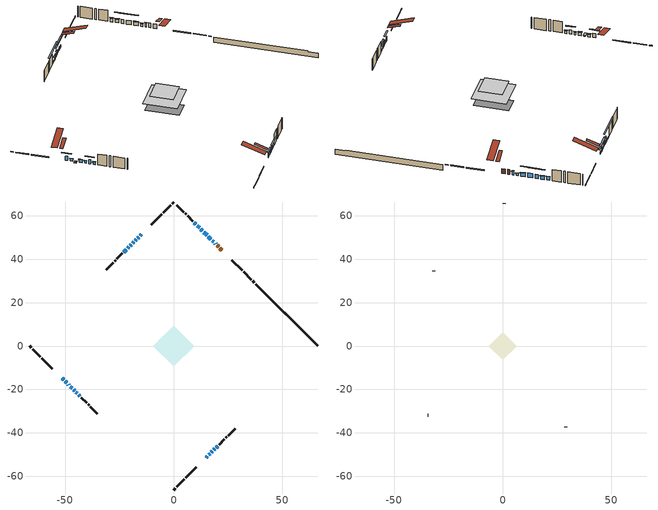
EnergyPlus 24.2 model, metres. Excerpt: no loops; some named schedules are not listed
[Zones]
conditioned space
 floor outside (Floor1 construction): -2.26,0 0,2.26 2.26,0 0,-2.26 z0.46
 floor outside (Floor2 construction): -0.75,0 0,0.75 0.75,0 0,-0.75 z0.46
 floor adiabatic (AdiabaticFloorConstruction): -9.33,0 0,9.33 9.33,0 0,-9.33 z2.9
 floor foundation (Slab1 construction): -7.13,2.3 -2.3,7.13 7.13,-2.3 2.3,-7.13 z-1.98
 wall outside (RimJoist1 construction): 0,-66.26 0.77,-65.49 / -66.26,0 -65.49,-0.77 / 0,66.26 -0.77,65.49 / 37.09,29.17 36.32,29.94 z0.46:0.76
 wall outside (RimJoist2 construction): 1.42,-64.83 4.94,-61.32 / -64.83,-1.42 -61.32,-4.94 / -1.42,64.83 -4.94,61.32 / 35.66,30.6 32.14,34.11 z0.46:0.76
 wall outside (RimJoist3 construction): 5.6,-60.66 10.39,-55.87 / -60.66,-5.6 -55.87,-10.39 / -5.6,60.66 -10.39,55.87 / 31.49,34.77 26.7,39.56 z0.46:0.76
 wall outside (AdiabaticWallConstruction 1): 22.19,44.07 21.25,45.01 / 20.59,45.66 20.01,46.25 z0.46:2.49
 wall outside (AdiabaticWallConstruction): 19.36,46.9 19.01,47.24 z0.46:2.06; -51.36,-14.9 -50.64,-15.62 / 14.9,-51.36 15.48,-50.78 / 17.37,-48.89 17.8,-48.46 / 15.32,50.94 13.88,52.38 / 13.23,53.03 12.51,53.75 / -44.98,-21.27 -44.41,-21.85 z0.46:2.27; -49.98,-16.27 -49.26,-16.99 / -14.9,51.36 -15.48,50.78 / -17.22,49.04 -17.72,48.53 / 16.13,-50.12 16.71,-49.55 / 18.36,47.9 17.78,48.48 / -46.07,-20.19 -45.64,-20.62 / -19.61,46.65 -20.05,46.21 / -20.7,45.56 -21.28,44.98 / -43.75,-22.51 -43.17,-23.08 z0.46:1.48; -16.13,50.12 -16.57,49.69 z0.46:1.99; -48.61,-17.65 -48.24,-18.01 z0.46:0.64; 17.13,49.13 15.97,50.28 / -18.38,47.88 -18.96,47.3 / 11.85,54.41 10.84,55.41 / 10.19,56.07 9.47,56.79 z0.46:1.96; -47.59,-18.67 -46.73,-19.53 / 18.45,-47.8 18.89,-47.37 z0.46:1.68; -21.93,44.33 -23.01,43.25 z0.46:0.94; 19.54,-46.72 20.23,-46.03 z0.46:0.82
 wall outside (Wall1 construction): 20.88,-45.38 23.33,-42.93 / -42.52,-23.74 -40.07,-26.18 / -23.67,42.59 -26.11,40.14 / 8.81,57.44 6.37,59.89 z0.46:5.34
 wall outside (Wall2 construction): 23.98,-42.27 24.41,-41.85 / -39.42,-26.84 -38.99,-27.27 / -26.77,39.49 -27.19,39.06 / 5.71,60.55 5.29,60.97 z0.46:5.34
 wall outside (Wall3 construction): 25.07,-41.19 28.27,-37.98 / -38.33,-27.92 -35.13,-31.13 / -27.85,38.41 -31.06,35.2 / 4.63,61.63 1.42,64.84 z0.46:5.34
 wall foundation (FoundationWall1 construction): 37.74,28.51,-1.98 37.74,28.51,0.46 63.41,2.85,0.46 63.41,2.85,0.19 66.26,0,0.19 66.26,0,-1.98
 window (WindowConstruction 22): 19.36,46.9 19.01,47.24 z0.46:2.06
 window (WindowConstruction 6): -51.36,-14.9 -50.64,-15.62 z0.46:2.26
 window (WindowConstruction 7): -49.98,-16.28 -49.26,-16.99 z0.46:1.47
 window (WindowConstruction 8): -14.9,51.36 -15.48,50.78 z0.46:1.47
 window (WindowConstruction 9): -16.13,50.12 -16.56,49.69 z0.46:1.98
 window (WindowConstruction 10): -17.22,49.04 -17.72,48.53 z0.46:1.47
 window (WindowConstruction 11): 14.9,-51.36 15.48,-50.78 z0.46:2.26
 window (WindowConstruction 12): 16.13,-50.12 16.71,-49.55 z0.46:1.47
 window (WindowConstruction 13): 17.37,-48.89 17.8,-48.46 z0.46:2.26
 window (WindowConstruction 14): 18.36,47.9 17.78,48.48 z0.46:1.47
 window (WindowConstruction 23): -48.61,-17.65 -48.25,-18.01 z0.46:0.64
 window (WindowConstruction 15): 17.13,49.13 15.97,50.28 z0.46:1.96
 window (WindowConstruction 16): -47.59,-18.67 -46.73,-19.53 z0.46:1.68
 window (WindowConstruction 17): -46.07,-20.19 -45.64,-20.62 z0.46:1.47
 window (WindowConstruction 18): -18.38,47.88 -18.96,47.3 z0.46:1.96
 window (WindowConstruction 19): -19.61,46.64 -20.04,46.21 z0.46:1.47
 window (WindowConstruction 20): -20.7,45.56 -21.28,44.98 z0.46:1.47
 window (WindowConstruction 21): 18.45,-47.8 18.88,-47.37 z0.46:1.68
 window (WindowConstruction 24): -21.93,44.32 -23.01,43.25 z0.46:0.94
 window (WindowConstruction): 15.32,50.94 13.88,52.38 z0.46:2.26
 window (WindowConstruction 25): 19.54,-46.72 20.23,-46.03 z0.46:0.82
 window (WindowConstruction 1): 13.23,53.03 12.51,53.75 z0.46:2.26
 window (WindowConstruction 2): 11.85,54.41 10.84,55.41 z0.46:1.96
 window (WindowConstruction 3): 10.19,56.07 9.47,56.79 z0.46:1.96
 window (WindowConstruction 4): -44.98,-21.27 -44.41,-21.85 z0.46:2.26
 window (WindowConstruction 5): -43.75,-22.51 -43.17,-23.08 z0.46:1.47
 door (Door): 22.18,44.07 21.25,45.01 z0.46:2.49
 door (Door 1): 20.59,45.66 20.01,46.25 z0.46:2.49
 ceiling adiabatic (AdiabaticFloorConstruction): 0,-9.33 9.33,0 0,9.33 -9.33,0 z2.9
 roof outside (Roof2 construction): 14.24,-52.01,5.34 10.87,-48.64,6.93 9.98,-49.53,6.93 13.35,-52.9,5.34; -52.01,-14.24,5.34 -48.64,-10.87,6.93 -49.53,-9.98,6.93 -52.9,-13.35,5.34; -14.24,52.01,5.34 -10.87,48.64,6.93 -9.98,49.53,6.93 -13.35,52.9,5.34; 22.84,43.42,5.34 19.47,40.04,6.93 20.36,39.15,6.93 23.73,42.53,5.34
attic - vented
 floor to conditioned space (Floor3 construction Reversed): -6.44,0 0,6.44 6.44,0 0,-6.44 z5.34
 wall outside (Wall4 construction): 28.93,-37.33 29.04,-37.22 / -34.47,-31.79 -34.36,-31.9 / -31.72,34.54 -31.82,34.43 / 0.76,65.49 0.66,65.6 z0.46:5.34
 roof outside (Roof1 construction): 12.7,-53.56,5.34 6.42,-47.29,8.29 4.77,-48.94,8.29 11.04,-55.21,5.34; -53.56,-12.7,5.34 -47.29,-6.42,8.29 -48.94,-4.77,8.29 -55.21,-11.04,5.34; -12.7,53.56,5.34 -6.42,47.29,8.29 -4.77,48.94,8.29 -11.04,55.21,5.34; 24.39,41.87,5.34 18.12,35.6,8.29 19.77,33.94,8.29 26.04,40.22,5.34
shading: 18.89,47.37 19.48,46.78 19.77,47.07 19.18,47.66 z2.24; -49.65,-16.61 -52.35,-13.91 -52.64,-14.2 -49.94,-16.9 z3.66; -49.14,-17.12 -50.11,-16.15 -50.4,-16.44 -49.43,-17.41 z1.65; -17.33,48.93 -13.05,53.21 -13.34,53.5 -17.62,49.22 z4.1; -18.42,47.84 -14.28,51.98 -14.57,52.27 -18.71,48.13 z4.61; -19.58,46.68 -15.37,50.89 -15.66,51.18 -19.87,46.97 z4.1; 16.47,-49.79 13.91,-52.35 14.2,-52.64 16.76,-50.08 z3.66; 16.84,-49.42 16.01,-50.25 16.3,-50.54 17.13,-49.71 z1.65; 17.92,-48.33 17.24,-49.02 17.53,-49.31 18.22,-48.62 z2.44; 17.66,48.6 18.48,47.77 18.78,48.06 17.95,48.89 z1.65; -48.12,-18.14 -48.73,-17.52 -49.81,-18.6 -49.2,-19.21 z0.82; 15.85,50.41 17.25,49 17.54,49.3 16.14,50.7 z2.14; -46.6,-19.66 -47.72,-18.54 -48.01,-18.83 -46.89,-19.95 z1.86; -45.51,-20.74 -46.2,-20.06 -46.49,-20.35 -45.8,-21.04 z1.65; -19.08,47.17 -18.25,48 -18.54,48.3 -19.37,47.47 z2.14; -20.17,46.09 -19.49,46.77 -19.78,47.06 -20.46,46.38 z1.65; -21.4,44.85 -20.57,45.68 -20.86,45.97 -21.69,45.14 z1.65; 19.01,-47.25 18.33,-47.93 18.62,-48.22 19.3,-47.54 z1.86; -26.59,39.67 -18.36,47.9 -18.65,48.19 -26.88,39.96 z6; 12.03,54.23 17.17,49.09 17.46,49.38 12.32,54.52 z4.89; 22.08,-44.18 17.69,-48.57 17.98,-48.86 22.37,-44.47 z3.44; 10.65,55.6 15.08,51.18 15.37,51.47 10.95,55.89 z4.89; 10.72,55.54 11.98,54.28 12.27,54.57 11.01,55.83 z2.14; 9.34,56.91 10.31,55.94 10.61,56.23 9.63,57.21 z2.14; -43.42,-22.84 -45.97,-20.29 -46.26,-20.58 -43.71,-23.13 z3.66; -43.05,-23.21 -43.88,-22.38 -44.17,-22.67 -43.34,-23.5 z1.65
[Building]
Building 1: Terrain=Suburbs
[Site:Location]
Calgary Intl AP_AB: Latitude {deg}=51.11; Longitude {deg}=-114.02; Time Zone {hr}=-7; Elevation {m}=1084; Keep Site Location Information=Yes
[Site:GroundTemperature:Shallow]
0.326196, -1.55603, -1.70677, -0.813554, 2.7722, 6.34125, 9.43543, 11.3955, 11.562, 9.96783, 6.95256, 3.49299
[Site:WaterMainsTemperature]
Calculation Method=Schedule; Temperature Schedule=mains temperature schedule
[Material] Roughness=Rough; Thermal Absorptance=0.9
Name | Thickness {m} | Conductivity {W/m-K} | Density {kg/m3} | Specific Heat {J/kg-K} | Solar Absorptance | Visible Absorptance
asphalt or fiberglass shingles | 0.00635 | 0.162714 | 1121.4 | 1465.45 | 0.4 | 0.4
ceiling loosefill ins | 0.169333 | 0.0480833 | 16.02 | 1046.75 | 0.7 | 0.7
ceiling stud and cavity | 0.1397 | 0.104943 | 65.682 | 1177.47 | 0.7 | 0.7
concrete 4.0 in. | 0.1016 | 1.803125 | 2242.8 | 837.4 | 0.7 | 0.7
concrete 8.0 in. | 0.2032 | 1.803125 | 2242.8 | 837.4 | 0.7 | 0.7
door material | 0.04445 | 0.053851 | 512.64 | 1214.23 | 0.7 | 0.7
exterior vertical ins | 0.0439632 | 0.029427 | 32.04 | 1214.23 | 0.7 | 0.7
floor covering | 0.0127 | 0.0433444 | 54.468 | 1339.84 | 0.6 | 0.6
floor rigid ins; roof rigid ins | 0.103632 | 0.029427 | 32.04 | 1214.23 | 0.7 | 0.7
floor rigid ins 1; rim joist rigid ins; wall rigid ins | 0.051816 | 0.029427 | 32.04 | 1214.23 | 0.7 | 0.7
floor rigid ins 2; wall rigid ins 1 | 0.512978 | 0.029427 | 32.04 | 1214.23 | 0.7 | 0.7
floor stud and cavity | 0.1397 | 1.02773 | 92.3553 | 1139.71 | 0.7 | 0.7
floor stud and cavity 1 | 0.1397 | 0.0873572 | 92.3553 | 1139.71 | 0.7 | 0.7
floor stud and cavity 2 | 0.1397 | 1.75129 | 37.0049 | 1207.88 | 0.7 | 0.7
furniture material conditioned space 1 | 0.1524 | 0.115458 | 640.8 | 1214.23 | 0.6 | 0.6
gypsum board | 0.0127 | 0.160291 | 801 | 837.4 | 0.6 | 0.6
gypsum board 1 | 0.0127 | 0.160291 | 801 | 837.4 | 0.7 | 0.7
osb sheathing 0.5 in. | 0.0127 | 0.115458 | 512.64 | 1214.23 | 0.7 | 0.7
osb sheathing 0.75 in. | 0.01905 | 0.115458 | 512.64 | 1214.23 | 0.7 | 0.7
osb sheathing 2.0 in. | 0.0508 | 0.115458 | 512.64 | 1214.23 | 0.7 | 0.7
rim joist stud and cavity | 0.0508 | 0.0552069 | 125.044 | 1163.47 | 0.6 | 0.6
rim joist stud and cavity 1 | 0.0508 | 0.0515565 | 125.044 | 1163.47 | 0.6 | 0.6
roof stud and cavity | 0.2032 | 0.216192 | 78.34581 | 1123.46 | 0.7 | 0.7
wall stud and cavity | 0.1397 | 0.265352 | 139.0536 | 1170.24 | 0.7 | 0.7
wall stud and cavity 1 | 0.1397 | 0.259282 | 139.0536 | 1170.24 | 0.7 | 0.7
wall stud and cavity 2 | 0.1397 | 0.228645 | 139.0536 | 1170.24 | 0.7 | 0.7
wall stud and cavity 3 | 0.0889 | 6.1454 | 50.32683 | 1063.81 | 0.6 | 0.6
wall stud and cavity 4 | 0.0889 | 0.380278 | 52.3479 | 1209.89 | 0.7 | 0.7
wall stud and cavity 5 | 0.0889 | 0.391764 | 83.0341 | 1211.67 | 0.7 | 0.7
wood siding | 0.0254 | 0.102417 | 544.68 | 1172.36 | 0.4 | 0.4
wood siding 1 | 0.00254 | 0.102417 | 544.68 | 1172.36 | 0.4 | 0.4
wood siding 2; wood siding 3; wood siding 4 | 0.0254 | 0.102417 | 544.68 | 1172.36 | 0.7 | 0.7
[WindowMaterial:SimpleGlazingSystem]
Name | U-Factor {W/m2-K} | Solar Heat Gain Coefficient
WindowMaterial | 2.929848 | 0.61
WindowMaterial 1 | 2.915653 | 0.67
WindowMaterial 10 | 2.96164 | 0.63
WindowMaterial 11 | 2.95767 | 0.63
WindowMaterial 12 | 2.95256 | 0.63
WindowMaterial 13 | 2.93666 | 0.65
WindowMaterial 14 | 2.77995 | 0.67
WindowMaterial 15 | 2.76973 | 0.51
WindowMaterial 16 | 2.78222 | 0.58
WindowMaterial 17 | 2.992306 | 0.51
WindowMaterial 18 | 2.77314 | 0.53
WindowMaterial 19 | 2.11165 | 0.51
WindowMaterial 2 | 1.8533 | 0.57
WindowMaterial 20 | 2.64254 | 0.36
WindowMaterial 21 | 2.17354 | 0.34
WindowMaterial 22 | 2.21612 | 0.32
WindowMaterial 3 | 2.921331 | 0.67
WindowMaterial 4 | 2.78392 | 0.59
WindowMaterial 5 | 2.76859 | 0.63
WindowMaterial 6 | 2.78165 | 0.67
WindowMaterial 7 | 2.773703 | 0.65
WindowMaterial 8 | 2.96903 | 0.55
WindowMaterial 9 | 3.06271 | 0.54
[Construction]
AdiabaticFloorConstruction: floor stud and cavity 2, floor rigid ins 2, osb sheathing 0.75 in., floor covering
AdiabaticWallConstruction: wood siding 3, wall rigid ins 1, wall stud and cavity 4, gypsum board
AdiabaticWallConstruction 1: wood siding 4, wall rigid ins 1, wall stud and cavity 4, gypsum board
Door; Door 1: door material
Floor1 construction: floor stud and cavity, floor rigid ins, osb sheathing 0.75 in., floor covering
Floor2 construction: floor stud and cavity 1, floor rigid ins 1, osb sheathing 0.75 in., floor covering
Floor3 construction Reversed: gypsum board, ceiling stud and cavity, ceiling loosefill ins
FoundationWall1 construction: concrete 8.0 in., gypsum board 1
furniture construction conditioned space 1: furniture material conditioned space 1
PartitionWallConstruction: gypsum board, wall stud and cavity 5, gypsum board
RimJoist1 construction: wood siding 2, rim joist rigid ins, osb sheathing 2.0 in., rim joist stud and cavity
RimJoist2 construction; RimJoist3 construction: wood siding 2, rim joist rigid ins, osb sheathing 2.0 in., rim joist stud and cavity 1
Roof1 construction: asphalt or fiberglass shingles
Roof2 construction: asphalt or fiberglass shingles, roof rigid ins, osb sheathing 0.75 in., roof stud and cavity, gypsum board
Slab1 construction: concrete 4.0 in.
Wall1 construction: wood siding, wall rigid ins, osb sheathing 0.5 in., wall stud and cavity, gypsum board
Wall2 construction: wood siding, wall rigid ins, osb sheathing 0.5 in., wall stud and cavity 1, gypsum board
Wall3 construction: wood siding, wall rigid ins, osb sheathing 0.5 in., wall stud and cavity 2, gypsum board
Wall4 construction: wood siding 1, wall stud and cavity 3
WindowConstruction: WindowMaterial
WindowConstruction 1: WindowMaterial 1
WindowConstruction 10: WindowMaterial 10
WindowConstruction 11; WindowConstruction 4: WindowMaterial 4
WindowConstruction 12; WindowConstruction 5: WindowMaterial 5
WindowConstruction 13: WindowMaterial 11
WindowConstruction 14; WindowConstruction 20: WindowMaterial 12
WindowConstruction 15: WindowMaterial 13
WindowConstruction 16: WindowMaterial 14
WindowConstruction 17: WindowMaterial 15
WindowConstruction 18: WindowMaterial 16
WindowConstruction 19: WindowMaterial 17
WindowConstruction 2: WindowMaterial 2
WindowConstruction 21: WindowMaterial 18
WindowConstruction 22: WindowMaterial 19
WindowConstruction 23: WindowMaterial 20
WindowConstruction 24: WindowMaterial 21
WindowConstruction 25: WindowMaterial 22
WindowConstruction 3: WindowMaterial 3
WindowConstruction 6: WindowMaterial 6
WindowConstruction 7: WindowMaterial 7
WindowConstruction 8: WindowMaterial 8
WindowConstruction 9: WindowMaterial 9
[Zone] Multiplier=1; Part of Total Floor Area=Yes
Name | Volume {m3}
attic - vented | 39.8246
conditioned space | 732.5
[Space]
Name | Zone | Volume {m3}
attic - vented 1 | attic - vented | 39.8246
conditioned space 1 | conditioned space | 732.5
[ZoneInfiltration:EffectiveLeakageArea]
infil attic - vented 1: Zone or Space=attic - vented 1; Schedule=Always On Discrete; Effective Air Leakage Area {cm2}=2844.34; Stack Coefficient=0.000544759; Wind Coefficient=1.57697e-05
[ZoneMixing]
whole house fan mix: Zone or Space=attic - vented; Schedule=Always On Continuous; Design Flow Rate Calculation Method=Flow/Zone; Design Flow Rate {m3/s}=0; Source Zone or Space=conditioned space
[SurfaceProperty:ExposedFoundationPerimeter]
Slab1: Exposed Perimeter Calculation Method=TotalExposedPerimeter; Total Exposed Perimeter {m}=40.326
[InternalMass] Zone or ZoneList=conditioned space; Space or SpaceList=conditioned space 1
Name | Construction | Surface Area {m2}
furniture mass conditioned space 1 | furniture construction conditioned space 1 | 110.584
partition wall mass | PartitionWallConstruction | 276.46
[Lights]
interior lighting: Zone or ZoneList or Space or SpaceList=conditioned space 1; Schedule=interior lighting schedule; Design Level Calculation Method=LightingLevel; Lighting Level {W}=343.2; Return Air Fraction=0; Fraction Radiant=0.6; Fraction Visible=0.2; Fraction Replaceable=1
[People]
occupants: Zone or ZoneList or Space or SpaceList=conditioned space 1; Number of People Schedule=occupants schedule; Number of People Calculation Method=People; Number of People=3; Fraction Radiant=0.314171; Sensible Heat Fraction=0.56303; Activity Level Schedule=occupants activity schedule; Carbon Dioxide Generation Rate {m3/s-W}=0; Enable ASHRAE 55 Comfort Warnings=No; Mean Radiant Temperature Calculation Type=EnclosureAveraged
[ElectricEquipment] Zone or ZoneList or Space or SpaceList=conditioned space 1; Design Level Calculation Method=EquipmentLevel
Name | Schedule | Design Level {W} | Fraction Latent | Fraction Radiant | Fraction Lost
clothes dryer | clothes dryer schedule | 140.772 | 0.015 | 0.081 | 0.85
clothes washer | clothes washer schedule | 32.1985 | 0.03 | 0.162 | 0.7
cooking range | cooking range schedule | 215.147 | 0.08 | 0.432 | 0.2
dishwasher | dishwasher schedule | 66.8632 | 0.3 | 0.18 | 0.4
fridge | fridge schedule | 72.9452 | 0 | 0.6 | 0
mech vent bath fan 0 | mech vent bath fan 0 schedule | 50.2 | 0 | 0 | 1
mech vent bath fan 1 | mech vent bath fan 1 schedule | 50.2 | 0 | 0 | 1
mech vent house fan | mech vent house fan schedule | 0 | 0 | 0 | 1
mech vent house fan cfis | mech vent house fan cfis schedule | 0 | 0 | 0 | 0
mech vent range fan 0 | mech vent range fan 0 schedule | 57 | 0 | 0 | 1
misc plug loads | misc plug loads schedule | 494.7 | 0.045 | 0.513 | 0.1
whole house fan | Always On Discrete | 0 | 0 | 0 | 1
[OtherEquipment] Zone or ZoneList or Space or SpaceList=conditioned space 1; Design Level Calculation Method=EquipmentLevel
Name | Fuel Type | Schedule | Design Level {W} | Fraction Latent | Fraction Radiant | Fraction Lost
clothes dryer 1 | Electricity | clothes dryer schedule | 0 | 0.015 | 0.081 | 0.85
cooking range 1 | Electricity | cooking range schedule | 0 | 0.08 | 0.432 | 0.2
general water use latent | None | general water use schedule | 62.594 | 1 | 0 | 0
general water use sensible | None | general water use schedule | -61.6891 | 0 | 0.6 | 0
mech vent house fan latent load | None | Always On Discrete | 0 | 1 | 0 | 0
mech vent house fan sensible load | None | Always On Discrete | 0 | 0 | 0 | 0
water heater energy adjustment1 | NaturalGas | Always On Discrete | 0.01 | 0 | 0 | 1
[ZoneInfiltration:DesignFlowRate] Zone or ZoneList or Space or SpaceList=conditioned space 1; Schedule=Always On Discrete; Design Flow Rate Calculation Method=Flow/Zone; Design Flow Rate {m3/s}=0
infil flow; natural vent flow; whole house fan flow
[Foundation:Kiva]
Foundation Kiva 1: Initial Indoor Air Temperature {C}=18; Wall Height Above Grade {m}=0.459974; Wall Depth Below Slab {m}=0.2032; Custom Block Material Name 1=exterior vertical ins; Custom Block Depth 1 {m}=2.43998; Custom Block X Position 1 {m}=0.2159; Custom Block Z Position 1 {m}=0
[Foundation:Kiva:Settings]
Soil Conductivity {W/m-K}=0.849921; Soil Density {kg/m3}=1842.3; Soil Specific Heat {J/kg-K}=418.7; Ground Solar Absorptivity=0.9; Ground Thermal Absorptivity=0.9; Ground Surface Roughness {m}=0.03; Far-Field Width {m}=40; Deep-Ground Boundary Condition=ZeroFlux; Deep-Ground Depth {m}=40; Minimum Cell Dimension {m}=0.2; Maximum Cell Growth Coefficient=3; Simulation Timestep=Timestep
[Exterior:Lights]
exterior lighting: Schedule=exterior lighting schedule; Design Level {W}=75.6
[Schedule:Constant]
Name | Hourly Value
Always On Continuous; mech vent house fan schedule; mech vent house fan cfis schedule; Always On Discrete | 1
occupants activity schedule | 117.228
fridge schedule | 0
[Schedule:Week:Daily]
interior lighting schedule Week Rule - Jan1-Jan27: interior lighting schedule day, interior lighting schedule day, interior lighting schedule day, interior lighting schedule day, interior lighting schedule day, interior lighting schedule day, interior lighting schedule day, interior lighting schedule default day, interior lighting schedule default day, interior lighting schedule default day, interior lighting schedule default day, interior lighting schedule default day
interior lighting schedule Week Rule - Jan28-Feb3: interior lighting schedule day, interior lighting schedule day, interior lighting schedule day, interior lighting schedule day, interior lighting schedule day 1, interior lighting schedule day 1, interior lighting schedule day 1, interior lighting schedule default day, interior lighting schedule default day, interior lighting schedule default day, interior lighting schedule default day, interior lighting schedule default day
interior lighting schedule Week Rule - Feb4-Feb24: interior lighting schedule day 1, interior lighting schedule day 1, interior lighting schedule day 1, interior lighting schedule day 1, interior lighting schedule day 1, interior lighting schedule day 1, interior lighting schedule day 1, interior lighting schedule default day, interior lighting schedule default day, interior lighting schedule default day, interior lighting schedule default day, interior lighting schedule default day
interior lighting schedule Week Rule - Feb25-Mar3: interior lighting schedule day 1, interior lighting schedule day 1, interior lighting schedule day 1, interior lighting schedule day 1, interior lighting schedule day 2, interior lighting schedule day 2, interior lighting schedule day 2, interior lighting schedule default day, interior lighting schedule default day, interior lighting schedule default day, interior lighting schedule default day, interior lighting schedule default day
interior lighting schedule Week Rule - Mar4-Mar31: interior lighting schedule day 2, interior lighting schedule day 2, interior lighting schedule day 2, interior lighting schedule day 2, interior lighting schedule day 2, interior lighting schedule day 2, interior lighting schedule day 2, interior lighting schedule default day, interior lighting schedule default day, interior lighting schedule default day, interior lighting schedule default day, interior lighting schedule default day
interior lighting schedule Week Rule - Apr1-Apr28: interior lighting schedule day 3, interior lighting schedule day 3, interior lighting schedule day 3, interior lighting schedule day 3, interior lighting schedule day 3, interior lighting schedule day 3, interior lighting schedule day 3, interior lighting schedule default day, interior lighting schedule default day, interior lighting schedule default day, interior lighting schedule default day, interior lighting schedule default day
interior lighting schedule Week Rule - Apr29-May5: interior lighting schedule day 3, interior lighting schedule day 3, interior lighting schedule day 4, interior lighting schedule day 4, interior lighting schedule day 4, interior lighting schedule day 4, interior lighting schedule day 4, interior lighting schedule default day, interior lighting schedule default day, interior lighting schedule default day, interior lighting schedule default day, interior lighting schedule default day
interior lighting schedule Week Rule - May6-May26: interior lighting schedule day 4, interior lighting schedule day 4, interior lighting schedule day 4, interior lighting schedule day 4, interior lighting schedule day 4, interior lighting schedule day 4, interior lighting schedule day 4, interior lighting schedule default day, interior lighting schedule default day, interior lighting schedule default day, interior lighting schedule default day, interior lighting schedule default day
interior lighting schedule Week Rule - May27-Jun2: interior lighting schedule day 4, interior lighting schedule day 4, interior lighting schedule day 4, interior lighting schedule day 4, interior lighting schedule day 4, interior lighting schedule day 5, interior lighting schedule day 5, interior lighting schedule default day, interior lighting schedule default day, interior lighting schedule default day, interior lighting schedule default day, interior lighting schedule default day
interior lighting schedule Week Rule - Jun3-Jun30: interior lighting schedule day 5, interior lighting schedule day 5, interior lighting schedule day 5, interior lighting schedule day 5, interior lighting schedule day 5, interior lighting schedule day 5, interior lighting schedule day 5, interior lighting schedule default day, interior lighting schedule default day, interior lighting schedule default day, interior lighting schedule default day, interior lighting schedule default day
interior lighting schedule Week Rule - Jul1-Jul28: interior lighting schedule day 6, interior lighting schedule day 6, interior lighting schedule day 6, interior lighting schedule day 6, interior lighting schedule day 6, interior lighting schedule day 6, interior lighting schedule day 6, interior lighting schedule default day, interior lighting schedule default day, interior lighting schedule default day, interior lighting schedule default day, interior lighting schedule default day
interior lighting schedule Week Rule - Jul29-Aug4: interior lighting schedule day 6, interior lighting schedule day 6, interior lighting schedule day 6, interior lighting schedule day 7, interior lighting schedule day 7, interior lighting schedule day 7, interior lighting schedule day 7, interior lighting schedule default day, interior lighting schedule default day, interior lighting schedule default day, interior lighting schedule default day, interior lighting schedule default day
interior lighting schedule Week Rule - Aug5-Aug25: interior lighting schedule day 7, interior lighting schedule day 7, interior lighting schedule day 7, interior lighting schedule day 7, interior lighting schedule day 7, interior lighting schedule day 7, interior lighting schedule day 7, interior lighting schedule default day, interior lighting schedule default day, interior lighting schedule default day, interior lighting schedule default day, interior lighting schedule default day
interior lighting schedule Week Rule - Aug26-Sep1: interior lighting schedule day 7, interior lighting schedule day 7, interior lighting schedule day 7, interior lighting schedule day 7, interior lighting schedule day 7, interior lighting schedule day 7, interior lighting schedule day 8, interior lighting schedule default day, interior lighting schedule default day, interior lighting schedule default day, interior lighting schedule default day, interior lighting schedule default day
interior lighting schedule Week Rule - Sep2-Sep29: interior lighting schedule day 8, interior lighting schedule day 8, interior lighting schedule day 8, interior lighting schedule day 8, interior lighting schedule day 8, interior lighting schedule day 8, interior lighting schedule day 8, interior lighting schedule default day, interior lighting schedule default day, interior lighting schedule default day, interior lighting schedule default day, interior lighting schedule default day
interior lighting schedule Week Rule - Sep30-Oct6: interior lighting schedule day 8, interior lighting schedule day 9, interior lighting schedule day 9, interior lighting schedule day 9, interior lighting schedule day 9, interior lighting schedule day 9, interior lighting schedule day 9, interior lighting schedule default day, interior lighting schedule default day, interior lighting schedule default day, interior lighting schedule default day, interior lighting schedule default day
interior lighting schedule Week Rule - Oct7-Oct27: interior lighting schedule day 9, interior lighting schedule day 9, interior lighting schedule day 9, interior lighting schedule day 9, interior lighting schedule day 9, interior lighting schedule day 9, interior lighting schedule day 9, interior lighting schedule default day, interior lighting schedule default day, interior lighting schedule default day, interior lighting schedule default day, interior lighting schedule default day
interior lighting schedule Week Rule - Oct28-Nov3: interior lighting schedule day 9, interior lighting schedule day 9, interior lighting schedule day 9, interior lighting schedule day 9, interior lighting schedule day 10, interior lighting schedule day 10, interior lighting schedule day 10, interior lighting schedule default day, interior lighting schedule default day, interior lighting schedule default day, interior lighting schedule default day, interior lighting schedule default day
interior lighting schedule Week Rule - Nov4-Nov24: interior lighting schedule day 10, interior lighting schedule day 10, interior lighting schedule day 10, interior lighting schedule day 10, interior lighting schedule day 10, interior lighting schedule day 10, interior lighting schedule day 10, interior lighting schedule default day, interior lighting schedule default day, interior lighting schedule default day, interior lighting schedule default day, interior lighting schedule default day
interior lighting schedule Week Rule - Nov25-Dec1: interior lighting schedule day 10, interior lighting schedule day 10, interior lighting schedule day 10, interior lighting schedule day 10, interior lighting schedule day 10, interior lighting schedule day 10, interior lighting schedule day 11, interior lighting schedule default day, interior lighting schedule default day, interior lighting schedule default day, interior lighting schedule default day, interior lighting schedule default day
interior lighting schedule Week Rule - Dec2-Dec31: interior lighting schedule day 11, interior lighting schedule day 11, interior lighting schedule day 11, interior lighting schedule day 11, interior lighting schedule day 11, interior lighting schedule day 11, interior lighting schedule day 11, interior lighting schedule default day, interior lighting schedule default day, interior lighting schedule default day, interior lighting schedule default day, interior lighting schedule default day
occupants schedule Week Rule - Jan1-Dec31: occupants schedule day, occupants schedule day, occupants schedule day, occupants schedule day, occupants schedule day, occupants schedule day, occupants schedule day, occupants schedule default day, occupants schedule default day, occupants schedule default day, occupants schedule default day, occupants schedule default day
clothes dryer schedule Week Rule - Jan1-Dec31: clothes dryer schedule day, clothes dryer schedule day, clothes dryer schedule day, clothes dryer schedule day, clothes dryer schedule day, clothes dryer schedule day, clothes dryer schedule day, clothes dryer schedule default day, clothes dryer schedule default day, clothes dryer schedule default day, clothes dryer schedule default day, clothes dryer schedule default day
clothes washer schedule Week Rule - Jan1-Dec31: clothes washer schedule day, clothes washer schedule day, clothes washer schedule day, clothes washer schedule day, clothes washer schedule day, clothes washer schedule day, clothes washer schedule day, clothes washer schedule default day, clothes washer schedule default day, clothes washer schedule default day, clothes washer schedule default day, clothes washer schedule default day
cooking range schedule Week Rule - Jan1-Dec31: cooking range schedule day, cooking range schedule day, cooking range schedule day, cooking range schedule day, cooking range schedule day, cooking range schedule day, cooking range schedule day, cooking range schedule default day, cooking range schedule default day, cooking range schedule default day, cooking range schedule default day, cooking range schedule default day
dishwasher schedule Week Rule - Jan1-Dec31: dishwasher schedule day, dishwasher schedule day, dishwasher schedule day, dishwasher schedule day, dishwasher schedule day, dishwasher schedule day, dishwasher schedule day, dishwasher schedule default day, dishwasher schedule default day, dishwasher schedule default day, dishwasher schedule default day, dishwasher schedule default day
mech vent bath fan 0 schedule Week Rule - Jan1-Dec31: mech vent bath fan 0 schedule day, mech vent bath fan 0 schedule day, mech vent bath fan 0 schedule day, mech vent bath fan 0 schedule day, mech vent bath fan 0 schedule day, mech vent bath fan 0 schedule day, mech vent bath fan 0 schedule day, mech vent bath fan 0 schedule default day, mech vent bath fan 0 schedule default day, mech vent bath fan 0 schedule default day, mech vent bath fan 0 schedule default day, mech vent bath fan 0 schedule default day
mech vent bath fan 1 schedule Week Rule - Jan1-Dec31: mech vent bath fan 1 schedule day, mech vent bath fan 1 schedule day, mech vent bath fan 1 schedule day, mech vent bath fan 1 schedule day, mech vent bath fan 1 schedule day, mech vent bath fan 1 schedule day, mech vent bath fan 1 schedule day, mech vent bath fan 1 schedule default day, mech vent bath fan 1 schedule default day, mech vent bath fan 1 schedule default day, mech vent bath fan 1 schedule default day, mech vent bath fan 1 schedule default day
mech vent range fan 0 schedule Week Rule - Jan1-Dec31: mech vent range fan 0 schedule day, mech vent range fan 0 schedule day, mech vent range fan 0 schedule day, mech vent range fan 0 schedule day, mech vent range fan 0 schedule day, mech vent range fan 0 schedule day, mech vent range fan 0 schedule day, mech vent range fan 0 schedule default day, mech vent range fan 0 schedule default day, mech vent range fan 0 schedule default day, mech vent range fan 0 schedule default day, mech vent range fan 0 schedule default day
misc plug loads schedule Week Rule - Jan1-Dec31: misc plug loads schedule day, misc plug loads schedule day, misc plug loads schedule day, misc plug loads schedule day, misc plug loads schedule day, misc plug loads schedule day, misc plug loads schedule day, misc plug loads schedule default day, misc plug loads schedule default day, misc plug loads schedule default day, misc plug loads schedule default day, misc plug loads schedule default day
[Schedule:Year]
interior lighting schedule: interior lighting schedule Week Rule - Jan1-Jan27, 1, 1, 1, 27, interior lighting schedule Week Rule - Jan28-Feb3, 1, 28, 2, 3, interior lighting schedule Week Rule - Feb4-Feb24, 2, 4, 2, 24, interior lighting schedule Week Rule - Feb25-Mar3, 2, 25, 3, 3, interior lighting schedule Week Rule - Mar4-Mar31, 3, 4, 3, 31, interior lighting schedule Week Rule - Apr1-Apr28, 4, 1, 4, 28, interior lighting schedule Week Rule - Apr29-May5, 4, 29, 5, 5, interior lighting schedule Week Rule - May6-May26, 5, 6, 5, 26, interior lighting schedule Week Rule - May27-Jun2, 5, 27, 6, 2, interior lighting schedule Week Rule - Jun3-Jun30, 6, 3, 6, 30, interior lighting schedule Week Rule - Jul1-Jul28, 7, 1, 7, 28, interior lighting schedule Week Rule - Jul29-Aug4, 7, 29, 8, 4, interior lighting schedule Week Rule - Aug5-Aug25, 8, 5, 8, 25, interior lighting schedule Week Rule - Aug26-Sep1, 8, 26, 9, 1, interior lighting schedule Week Rule - Sep2-Sep29, 9, 2, 9, 29, interior lighting schedule Week Rule - Sep30-Oct6, 9, 30, 10, 6, interior lighting schedule Week Rule - Oct7-Oct27, 10, 7, 10, 27, interior lighting schedule Week Rule - Oct28-Nov3, 10, 28, 11, 3, interior lighting schedule Week Rule - Nov4-Nov24, 11, 4, 11, 24, interior lighting schedule Week Rule - Nov25-Dec1, 11, 25, 12, 1, interior lighting schedule Week Rule - Dec2-Dec31, 12, 2, 12, 31
occupants schedule: occupants schedule Week Rule - Jan1-Dec31, 1, 1, 12, 31
clothes dryer schedule: clothes dryer schedule Week Rule - Jan1-Dec31, 1, 1, 12, 31
clothes washer schedule: clothes washer schedule Week Rule - Jan1-Dec31, 1, 1, 12, 31
cooking range schedule: cooking range schedule Week Rule - Jan1-Dec31, 1, 1, 12, 31
dishwasher schedule: dishwasher schedule Week Rule - Jan1-Dec31, 1, 1, 12, 31
mech vent bath fan 0 schedule: mech vent bath fan 0 schedule Week Rule - Jan1-Dec31, 1, 1, 12, 31
mech vent bath fan 1 schedule: mech vent bath fan 1 schedule Week Rule - Jan1-Dec31, 1, 1, 12, 31
mech vent range fan 0 schedule: mech vent range fan 0 schedule Week Rule - Jan1-Dec31, 1, 1, 12, 31
misc plug loads schedule: misc plug loads schedule Week Rule - Jan1-Dec31, 1, 1, 12, 31
general water use schedule: general water use schedule Week Rule - Jan1-Dec31, 1, 1, 12, 31
exterior lighting schedule: exterior lighting schedule Week Rule - Jan1-Jan27, 1, 1, 1, 27, exterior lighting schedule Week Rule - Jan28-Feb3, 1, 28, 2, 3, exterior lighting schedule Week Rule - Feb4-Feb24, 2, 4, 2, 24, exterior lighting schedule Week Rule - Feb25-Mar3, 2, 25, 3, 3, exterior lighting schedule Week Rule - Mar4-Mar31, 3, 4, 3, 31, exterior lighting schedule Week Rule - Apr1-Apr28, 4, 1, 4, 28, exterior lighting schedule Week Rule - Apr29-May5, 4, 29, 5, 5, exterior lighting schedule Week Rule - May6-May26, 5, 6, 5, 26, exterior lighting schedule Week Rule - May27-Jun2, 5, 27, 6, 2, exterior lighting schedule Week Rule - Jun3-Jun30, 6, 3, 6, 30, exterior lighting schedule Week Rule - Jul1-Jul28, 7, 1, 7, 28, exterior lighting schedule Week Rule - Jul29-Aug4, 7, 29, 8, 4, exterior lighting schedule Week Rule - Aug5-Aug25, 8, 5, 8, 25, exterior lighting schedule Week Rule - Aug26-Sep1, 8, 26, 9, 1, exterior lighting schedule Week Rule - Sep2-Sep29, 9, 2, 9, 29, exterior lighting schedule Week Rule - Sep30-Oct6, 9, 30, 10, 6, exterior lighting schedule Week Rule - Oct7-Oct27, 10, 7, 10, 27, exterior lighting schedule Week Rule - Oct28-Nov3, 10, 28, 11, 3, exterior lighting schedule Week Rule - Nov4-Nov24, 11, 4, 11, 24, exterior lighting schedule Week Rule - Nov25-Dec1, 11, 25, 12, 1, exterior lighting schedule Week Rule - Dec2-Dec31, 12, 2, 12, 31
[Schedule:Compact]
mains temperature schedule: Through: 01/01, For: AllDays, Until: 24:00, 5.30611, Through: 01/02, For: AllDays, Until: 24:00, 5.24556, Through: 01/03, For: AllDays, Until: 24:00, 5.18611, Through: 01/04, For: AllDays, Until: 24:00, 5.12778, Through: 01/05, For: AllDays, Until: 24:00, 5.07, Through: 01/06, For: AllDays, Until: 24:00, 5.01278, Through: 01/07, For: AllDays, Until: 24:00, 4.95722, Through: 01/08, For: AllDays, Until: 24:00, 4.90222, Through: 01/09, For: AllDays, Until: 24:00, 4.84778, Through: 01/10, For: AllDays, Until: 24:00, 4.795, Through: 01/11, For: AllDays, Until: 24:00, 4.74278, Through: 01/12, For: AllDays, Until: 24:00, 4.69167, Through: 01/13, For: AllDays, Until: 24:00, 4.64111, Through: 01/14, For: AllDays, Until: 24:00, 4.59222, Through: 01/15, For: AllDays, Until: 24:00, 4.54389, Through: 01/16, For: AllDays, Until: 24:00, 4.49722, Through: 01/17, For: AllDays, Until: 24:00, 4.45111, Through: 01/18, For: AllDays, Until: 24:00, 4.40611, Through: 01/19, For: AllDays, Until: 24:00, 4.36222, Through: 01/20, For: AllDays, Until: 24:00, 4.32, Through: 01/21, For: AllDays, Until: 24:00, 4.27833, Through: 01/22, For: AllDays, Until: 24:00, 4.23778, Through: 01/23, For: AllDays, Until: 24:00, 4.19833, Through: 01/24, For: AllDays, Until: 24:00, 4.16056, Through: 01/25, For: AllDays, Until: 24:00, 4.12333, Through: 01/26, For: AllDays, Until: 24:00, 4.08778, Through: 01/27, For: AllDays, Until: 24:00, 4.05278, Through: 01/28, For: AllDays, Until: 24:00, 4.01944, Through: 01/29, For: AllDays, Until: 24:00, 3.98722, Through: 01/30, For: AllDays, Until: 24:00, 3.95611, Through: 01/31, For: AllDays, Until: 24:00, 3.92667, Through: 02/01, For: AllDays, Until: 24:00, 3.89778, Through: 02/02, For: AllDays, Until: 24:00, 3.87056, Through: 02/03, For: AllDays, Until: 24:00, 3.84444, Through: 02/04, For: AllDays, Until: 24:00, 3.82, Through: 02/05, For: AllDays, Until: 24:00, 3.79611, Through: 02/06, For: AllDays, Until: 24:00, 3.77389, Through: 02/07, For: AllDays, Until: 24:00, 3.75333, Through: 02/08, For: AllDays, Until: 24:00, 3.73333, Through: 02/09, For: AllDays, Until: 24:00, 3.715, Through: 02/10, For: AllDays, Until: 24:00, 3.69778, Through: 02/11, For: AllDays, Until: 24:00, 3.68222, Through: 02/12, For: AllDays, Until: 24:00, 3.66778, Through: 02/13, For: AllDays, Until: 24:00, 3.65444, Through: 02/14, For: AllDays, Until: 24:00, 3.64278, Through: 02/15, For: AllDays, Until: 24:00, 3.63222, Through: 02/16, For: AllDays, Until: 24:00, 3.62278, Through: 02/17, For: AllDays, Until: 24:00, 3.615, Through: 02/18, For: AllDays, Until: 24:00, 3.60833, Through: 02/19, For: AllDays, Until: 24:00, 3.60333, Through: 02/20, For: AllDays, Until: 24:00, 3.59944, Through: 02/21, For: AllDays, Until: 24:00, 3.59667, Through: 02/22, For: AllDays, Until: 24:00, 3.59556, Through: 02/23, For: AllDays, Until: 24:00, 3.59556, Through: 02/24, For: AllDays, Until: 24:00, 3.59722, Through: 02/25, For: AllDays, Until: 24:00, 3.6, Through: 02/26, For: AllDays, Until: 24:00, 3.60389, Through: 02/27, For: AllDays, Until: 24:00, 3.60944, Through: 02/28, For: AllDays, Until: 24:00, 3.61611, Through: 03/01, For: AllDays, Until: 24:00, 3.62444, Through: 03/02, For: AllDays, Until: 24:00, 3.63333, Through: 03/03, For: AllDays, Until: 24:00, 3.64444, Through: 03/04, For: AllDays, Until: 24:00, 3.65611, Through: 03/05, For: AllDays, Until: 24:00, 3.67, Through: 03/06, For: AllDays, Until: 24:00, 3.68444, Through: 03/07, For: AllDays, Until: 24:00, 3.70056, Through: 03/08, For: AllDays, Until: 24:00, 3.71778, Through: 03/09, For: AllDays, Until: 24:00, 3.73611, Through: 03/10, For: AllDays, Until: 24:00, 3.75611, Through: 03/11, For: AllDays, Until: 24:00, 3.77722, Through: 03/12, For: AllDays, Until: 24:00, 3.79944, Through: 03/13, For: AllDays, Until: 24:00, 3.82333, Through: 03/14, For: AllDays, Until: 24:00, 3.84833, Through: 03/15, For: AllDays, Until: 24:00, 3.87444, Through: 03/16, For: AllDays, Until: 24:00, 3.90222, Through: 03/17, For: AllDays, Until: 24:00, 3.93056, Through: 03/18, For: AllDays, Until: 24:00, 3.96056, Through: 03/19, For: AllDays, Until: 24:00, 3.99167, Through: 03/20, For: AllDays, Until: 24:00, 4.02444, Through: 03/21, For: AllDays, Until: 24:00, 4.05778, Through: 03/22, For: AllDays, Until: 24:00, 4.09278, Through: 03/23, For: AllDays, Until: 24:00, 4.12833, Through: 03/24, For: AllDays, Until: 24:00, 4.16556, Through: 03/25, For: AllDays, Until: 24:00, 4.20389, Through: 03/26, For: AllDays, Until: 24:00, 4.24333, Through: 03/27, For: AllDays, Until: 24:00, 4.28389, Through: 03/28, For: AllDays, Until: 24:00, 4.32611, Through: 03/29, For: AllDays, Until: 24:00, 4.36889, Through: 03/30, For: AllDays, Until: 24:00, 4.41278, Through: 03/31, For: AllDays, Until: 24:00, 4.45778, Through: 04/01, For: AllDays, Until: 24:00, 4.50389, Through: 04/02, For: AllDays, Until: 24:00, 4.55111, Through: 04/03, For: AllDays, Until: 24:00, 4.59944, Through: 04/04, For: AllDays, Until: 24:00, 4.64833, Through: 04/05, For: AllDays, Until: 24:00, 4.69889, Through: 04/06, For: AllDays, Until: 24:00, 4.75, Through: 04/07, For: AllDays, Until: 24:00, 4.80222, Through: 04/08, For: AllDays, Until: 24:00, 4.85556, Through: 04/09, For: AllDays, Until: 24:00, 4.91, Through: 04/10, For: AllDays, Until: 24:00, 4.965, Through: 04/11, For: AllDays, Until: 24:00, 5.02111, Through: 04/12, For: AllDays, Until: 24:00, 5.07833, Through: 04/13, For: AllDays, Until: 24:00, 5.13611, Through: 04/14, For: AllDays, Until: 24:00, 5.195, Through: 04/15, For: AllDays, Until: 24:00, 5.25444, Through: 04/16, For: AllDays, Until: 24:00, 5.315, Through: 04/17, For: AllDays, Until: 24:00, 5.37611, Through: 04/18, For: AllDays, Until: 24:00, 5.43833, Through: 04/19, For: AllDays, Until: 24:00, 5.50111, Through: 04/20, For: AllDays, Until: 24:00, 5.565, Through: 04/21, For: AllDays, Until: 24:00, 5.62944, Through: 04/22, For: AllDays, Until: 24:00, 5.69444, Through: 04/23, For: AllDays, Until: 24:00, 5.76, Through: 04/24, For: AllDays, Until: 24:00, 5.82667, Through: 04/25, For: AllDays, Until: 24:00, 5.89389, Through: 04/26, For: AllDays, Until: 24:00, 5.96167, Through: 04/27, For: AllDays, Until: 24:00, 6.03056, Through: 04/28, For: AllDays, Until: 24:00, 6.09944, Through: 04/29, For: AllDays, Until: 24:00, 6.16944, Through: 04/30, For: AllDays, Until: 24:00, 6.23944, Through: 05/01, For: AllDays, Until: 24:00, 6.31056, Through: 05/02, For: AllDays, Until: 24:00, 6.38167, Through: 05/03, For: AllDays, Until: 24:00, 6.45333, Through: 05/04, For: AllDays, Until: 24:00, 6.52611, Through: 05/05, For: AllDays, Until: 24:00, 6.59889, Through: 05/06, For: AllDays, Until: 24:00, 6.67167, Through: 05/07, For: AllDays, Until: 24:00, 6.74556, Through: 05/08, For: AllDays, Until: 24:00, 6.81944, Through: 05/09, For: AllDays, Until: 24:00, 6.89389, Through: 05/10, For: AllDays, Until: 24:00, 6.96889, Through: 05/11, For: AllDays, Until: 24:00, 7.04389, Through: 05/12, For: AllDays, Until: 24:00, 7.11944, Through: 05/13, For: AllDays, Until: 24:00, 7.195, Through: 05/14, For: AllDays, Until: 24:00, 7.27111, Through: 05/15, For: AllDays, Until: 24:00, 7.34722, Through: 05/16, For: AllDays, Until: 24:00, 7.42389, Through: 05/17, For: AllDays, Until: 24:00, 7.50056, Through: 05/18, For: AllDays, Until: 24:00, 7.57722, Through: 05/19, For: AllDays, Until: 24:00, 7.65444, Through: 05/20, For: AllDays, Until: 24:00, 7.73167, Through: 05/21, For: AllDays, Until: 24:00, 7.80889, Through: 05/22, For: AllDays, Until: 24:00, 7.88611, Through: 05/23, For: AllDays, Until: 24:00, 7.96333, Through: 05/24, For: AllDays, Until: 24:00, 8.04111, Through: 05/25, For: AllDays, Until: 24:00, 8.11833, Through: 05/26, For: AllDays, Until: 24:00, 8.19611, Through: 05/27, For: AllDays, Until: 24:00, 8.27333, Through: 05/28, For: AllDays, Until: 24:00, 8.35056, Through: 05/29, For: AllDays, Until: 24:00, 8.42778, Through: 05/30, For: AllDays, Until: 24:00, 8.505, Through: 05/31, For: AllDays, Until: 24:00, 8.58222, Through: 06/01, For: AllDays, Until: 24:00, 8.65889, Through: 06/02, For: AllDays, Until: 24:00, 8.73556, Through: 06/03, For: AllDays, Until: 24:00, 8.81222, Through: 06/04, For: AllDays, Until: 24:00, 8.88889, Through: 06/05, For: AllDays, Until: 24:00, 8.965, Through: 06/06, For: AllDays, Until: 24:00, 9.04056, Through: 06/07, For: AllDays, Until: 24:00, 9.11611, Through: 06/08, For: AllDays, Until: 24:00, 9.19167, Through: 06/09, For: AllDays, Until: 24:00, 9.26667, Through: 06/10, For: AllDays, Until: 24:00, 9.34111, Through: 06/11, For: AllDays, Until: 24:00, 9.41556, Through: 06/12, For: AllDays, Until: 24:00, 9.48889, Through: 06/13, For: AllDays, Until: 24:00, 9.56278, Through: 06/14, For: AllDays, Until: 24:00, 9.63556, Through: 06/15, For: AllDays, Until: 24:00, 9.70833, Through: 06/16, For: AllDays, Until: 24:00, 9.78, Through: 06/17, For: AllDays, Until: 24:00, 9.85167, Through: 06/18, For: AllDays, Until: 24:00, 9.92278, Through: 06/19, For: AllDays, Until: 24:00, 9.99333, Through: 06/20, For: AllDays, Until: 24:00, 10.0633, Through: 06/21, For: AllDays, Until: 24:00, 10.1328, Through: 06/22, For: AllDays, Until: 24:00, 10.2011, Through: 06/23, For: AllDays, Until: 24:00, 10.2694, Through: 06/24, For: AllDays, Until: 24:00, 10.3367, Through: 06/25, For: AllDays, Until: 24:00, 10.4039, Through: 06/26, For: AllDays, Until: 24:00, 10.47, Through: 06/27, For: AllDays, Until: 24:00, 10.5356, Through: 06/28, For: AllDays, Until: 24:00, 10.6, Through: 06/29, For: AllDays, Until: 24:00, 10.6639, Through: 06/30, For: AllDays, Until: 24:00, 10.7272, Through: 07/01, For: AllDays, Until: 24:00, 10.7894, Through: 07/02, For: AllDays, Until: 24:00, 10.8511, Through: 07/03, For: AllDays, Until: 24:00, 10.9122, Through: 07/04, For: AllDays, Until: 24:00, 10.9722, Through: 07/05, For: AllDays, Until: 24:00, 11.0311, Through: 07/06, For: AllDays, Until: 24:00, 11.0894, Through: 07/07, For: AllDays, Until: 24:00, 11.1467, Through: 07/08, For: AllDays, Until: 24:00, 11.2033, Through: 07/09, For: AllDays, Until: 24:00, 11.2589, Through: 07/10, For: AllDays, Until: 24:00, 11.3133, Through: 07/11, For: AllDays, Until: 24:00, 11.3672, Through: 07/12, For: AllDays, Until: 24:00, 11.42, Through: 07/13, For: AllDays, Until: 24:00, 11.4717, Through: 07/14, For: AllDays, Until: 24:00, 11.5222, Through: 07/15, For: AllDays, Until: 24:00, 11.5717, Through: 07/16, For: AllDays, Until: 24:00, 11.6206, Through: 07/17, For: AllDays, Until: 24:00, 11.6683, Through: 07/18, For: AllDays, Until: 24:00, 11.715, Through: 07/19, For: AllDays, Until: 24:00, 11.76, Through: 07/20, For: AllDays, Until: 24:00, 11.8044, Through: 07/21, For: AllDays, Until: 24:00, 11.8478, Through: 07/22, For: AllDays, Until: 24:00, 11.89, Through: 07/23, For: AllDays, Until: 24:00, 11.9311, Through: 07/24, For: AllDays, Until: 24:00, 11.9711, Through: 07/25, For: AllDays, Until: 24:00, 12.01, Through: 07/26, For: AllDays, Until: 24:00, 12.0478, Through: 07/27, For: AllDays, Until: 24:00, 12.0839, Through: 07/28, For: AllDays, Until: 24:00, 12.1194, Through: 07/29, For: AllDays, Until: 24:00, 12.1533, Through: 07/30, For: AllDays, Until: 24:00, 12.1861, Through: 07/31, For: AllDays, Until: 24:00, 12.2178, Through: 08/01, For: AllDays, Until: 24:00, 12.2483, Through: 08/02, For: AllDays, Until: 24:00, 12.2778, Through: 08/03, For: AllDays, Until: 24:00, 12.3056, Through: 08/04, For: AllDays, Until: 24:00, 12.3322, Through: 08/05, For: AllDays, Until: 24:00, 12.3578, Through: 08/06, For: AllDays, Until: 24:00, 12.3822, Through: 08/07, For: AllDays, Until: 24:00, 12.405, Through: 08/08, For: AllDays, Until: 24:00, 12.4267, Through: 08/09, For: AllDays, Until: 24:00, 12.4472, Through: 08/10, For: AllDays, Until: 24:00, 12.4661, Through: 08/11, For: AllDays, Until: 24:00, 12.4839, Through: 08/12, For: AllDays, Until: 24:00, 12.5006, Through: 08/13, For: AllDays, Until: 24:00, 12.5156, Through: 08/14, For: AllDays, Until: 24:00, 12.5294, Through: 08/15, For: AllDays, Until: 24:00, 12.5422, Through: 08/16, For: AllDays, Until: 24:00, 12.5533, Through: 08/17, For: AllDays, Until: 24:00, 12.5633, Through: 08/18, For: AllDays, Until: 24:00, 12.5722, Through: 08/19, For: AllDays, Until: 24:00, 12.5794, Through: 08/20, For: AllDays, Until: 24:00, 12.585, Through: 08/21, For: AllDays, Until: 24:00, 12.59, Through: 08/22, For: AllDays, Until: 24:00, 12.5933, Through: 08/23, For: AllDays, Until: 24:00, 12.595, Through: 08/24, For: AllDays, Until: 24:00, 12.5961, Through: 08/25, For: AllDays, Until: 24:00, 12.595, Through: 08/26, For: AllDays, Until: 24:00, 12.5933, Through: 08/27, For: AllDays, Until: 24:00, 12.59, Through: 08/28, For: AllDays, Until: 24:00, 12.585, Through: 08/29, For: AllDays, Until: 24:00, 12.5789, Through: 08/30, For: AllDays, Until: 24:00, 12.5717, Through: 08/31, For: AllDays, Until: 24:00, 12.5633, Through: 09/01, For: AllDays, Until: 24:00, 12.5533, Through: 09/02, For: AllDays, Until: 24:00, 12.5417, Through: 09/03, For: AllDays, Until: 24:00, 12.5289, Through: 09/04, For: AllDays, Until: 24:00, 12.515, Through: 09/05, For: AllDays, Until: 24:00, 12.5, Through: 09/06, For: AllDays, Until: 24:00, 12.4833, Through: 09/07, For: AllDays, Until: 24:00, 12.4656, Through: 09/08, For: AllDays, Until: 24:00, 12.4467, Through: 09/09, For: AllDays, Until: 24:00, 12.4261, Through: 09/10, For: AllDays, Until: 24:00, 12.4044, Through: 09/11, For: AllDays, Until: 24:00, 12.3811, Through: 09/12, For: AllDays, Until: 24:00, 12.3572, Through: 09/13, For: AllDays, Until: 24:00, 12.3317, Through: 09/14, For: AllDays, Until: 24:00, 12.3044, Through: 09/15, For: AllDays, Until: 24:00, 12.2767, Through: 09/16, For: AllDays, Until: 24:00, 12.2472, Through: 09/17, For: AllDays, Until: 24:00, 12.2167, Through: 09/18, For: AllDays, Until: 24:00, 12.185, Through: 09/19, For: AllDays, Until: 24:00, 12.1522, Through: 09/20, For: AllDays, Until: 24:00, 12.1183, Through: 09/21, For: AllDays, Until: 24:00, 12.0828, Through: 09/22, For: AllDays, Until: 24:00, 12.0461, Through: 09/23, For: AllDays, Until: 24:00, 12.0089, Through: 09/24, For: AllDays, Until: 24:00, 11.97, Through: 09/25, For: AllDays, Until: 24:00, 11.93, Through: 09/26, For: AllDays, Until: 24:00, 11.8889, Through: 09/27, For: AllDays, Until: 24:00, 11.8467, Through: 09/28, For: AllDays, Until: 24:00, 11.8033, Through: 09/29, For: AllDays, Until: 24:00, 11.7589, Through: 09/30, For: AllDays, Until: 24:00, 11.7133, Through: 10/01, For: AllDays, Until: 24:00, 11.6667, Through: 10/02, For: AllDays, Until: 24:00, 11.6189, Through: 10/03, For: AllDays, Until: 24:00, 11.5706, Through: 10/04, For: AllDays, Until: 24:00, 11.5206, Through: 10/05, For: AllDays, Until: 24:00, 11.47, Through: 10/06, For: AllDays, Until: 24:00, 11.4183, Through: 10/07, For: AllDays, Until: 24:00, 11.3656, Through: 10/08, For: AllDays, Until: 24:00, 11.3117, Through: 10/09, For: AllDays, Until: 24:00, 11.2572, Through: 10/10, For: AllDays, Until: 24:00, 11.2017, Through: 10/11, For: AllDays, Until: 24:00, 11.145, Through: 10/12, For: AllDays, Until: 24:00, 11.0878, Through: 10/13, For: AllDays, Until: 24:00, 11.0294, Through: 10/14, For: AllDays, Until: 24:00, 10.97, Through: 10/15, For: AllDays, Until: 24:00, 10.91, Through: 10/16, For: AllDays, Until: 24:00, 10.8494, Through: 10/17, For: AllDays, Until: 24:00, 10.7878, Through: 10/18, For: AllDays, Until: 24:00, 10.725, Through: 10/19, For: AllDays, Until: 24:00, 10.6617, Through: 10/20, For: AllDays, Until: 24:00, 10.5978, Through: 10/21, For: AllDays, Until: 24:00, 10.5333, Through: 10/22, For: AllDays, Until: 24:00, 10.4678, Through: 10/23, For: AllDays, Until: 24:00, 10.4017, Through: 10/24, For: AllDays, Until: 24:00, 10.3344, Through: 10/25, For: AllDays, Until: 24:00, 10.2672, Through: 10/26, For: AllDays, Until: 24:00, 10.1989, Through: 10/27, For: AllDays, Until: 24:00, 10.1306, Through: 10/28, For: AllDays, Until: 24:00, 10.0611, Through: 10/29, For: AllDays, Until: 24:00, 9.99111, Through: 10/30, For: AllDays, Until: 24:00, 9.92056, Through: 10/31, For: AllDays, Until: 24:00, 9.84944, Through: 11/01, For: AllDays, Until: 24:00, 9.77778, Through: 11/02, For: AllDays, Until: 24:00, 9.70556, Through: 11/03, For: AllDays, Until: 24:00, 9.63333, Through: 11/04, For: AllDays, Until: 24:00, 9.56, Through: 11/05, For: AllDays, Until: 24:00, 9.48667, Through: 11/06, For: AllDays, Until: 24:00, 9.41278, Through: 11/07, For: AllDays, Until: 24:00, 9.33889, Through: 11/08, For: AllDays, Until: 24:00, 9.26389, Through: 11/09, For: AllDays, Until: 24:00, 9.18889, Through: 11/10, For: AllDays, Until: 24:00, 9.11389, Through: 11/11, For: AllDays, Until: 24:00, 9.03833, Through: 11/12, For: AllDays, Until: 24:00, 8.96222, Through: 11/13, For: AllDays, Until: 24:00, 8.88611, Through: 11/14, For: AllDays, Until: 24:00, 8.81, Through: 11/15, For: AllDays, Until: 24:00, 8.73333, Through: 11/16, For: AllDays, Until: 24:00, 8.65667, Through: 11/17, For: AllDays, Until: 24:00, 8.57944, Through: 11/18, For: AllDays, Until: 24:00, 8.50278, Through: 11/19, For: AllDays, Until: 24:00, 8.42556, Through: 11/20, For: AllDays, Until: 24:00, 8.34833, Through: 11/21, For: AllDays, Until: 24:00, 8.27056, Through: 11/22, For: AllDays, Until: 24:00, 8.19333, Through: 11/23, For: AllDays, Until: 24:00, 8.11611, Through: 11/24, For: AllDays, Until: 24:00, 8.03833, Through: 11/25, For: AllDays, Until: 24:00, 7.96111, Through: 11/26, For: AllDays, Until: 24:00, 7.88389, Through: 11/27, For: AllDays, Until: 24:00, 7.80611, Through: 11/28, For: AllDays, Until: 24:00, 7.72889, Through: 11/29, For: AllDays, Until: 24:00, 7.65222, Through: 11/30, For: AllDays, Until: 24:00, 7.575, Through: 12/01, For: AllDays, Until: 24:00, 7.49833, Through: 12/02, For: AllDays, Until: 24:00, 7.42167, Through: 12/03, For: AllDays, Until: 24:00, 7.345, Through: 12/04, For: AllDays, Until: 24:00, 7.26889, Through: 12/05, For: AllDays, Until: 24:00, 7.19278, Through: 12/06, For: AllDays, Until: 24:00, 7.11722, Through: 12/07, For: AllDays, Until: 24:00, 7.04167, Through: 12/08, For: AllDays, Until: 24:00, 6.96667, Through: 12/09, For: AllDays, Until: 24:00, 6.89167, Through: 12/10, For: AllDays, Until: 24:00, 6.81722, Through: 12/11, For: AllDays, Until: 24:00, 6.74333, Through: 12/12, For: AllDays, Until: 24:00, 6.66944, Through: 12/13, For: AllDays, Until: 24:00, 6.59611, Through: 12/14, For: AllDays, Until: 24:00, 6.52333, Through: 12/15, For: AllDays, Until: 24:00, 6.45111, Through: 12/16, For: AllDays, Until: 24:00, 6.37944, Through: 12/17, For: AllDays, Until: 24:00, 6.30778, Through: 12/18, For: AllDays, Until: 24:00, 6.23722, Through: 12/19, For: AllDays, Until: 24:00, 6.16667, Through: 12/20, For: AllDays, Until: 24:00, 6.09722, Through: 12/21, For: AllDays, Until: 24:00, 6.02833, Through: 12/22, For: AllDays, Until: 24:00, 5.95944, Through: 12/23, For: AllDays, Until: 24:00, 5.89167, Through: 12/24, For: AllDays, Until: 24:00, 5.82444, Through: 12/25, For: AllDays, Until: 24:00, 5.75833, Through: 12/26, For: AllDays, Until: 24:00, 5.69222, Through: 12/27, For: AllDays, Until: 24:00, 5.62722, Through: 12/28, For: AllDays, Until: 24:00, 5.56278, Through: 12/29, For: AllDays, Until: 24:00, 5.49889, Through: 12/30, For: AllDays, Until: 24:00, 5.43611, Through: 12/31, For: AllDays, Until: 24:00, 5.37444
